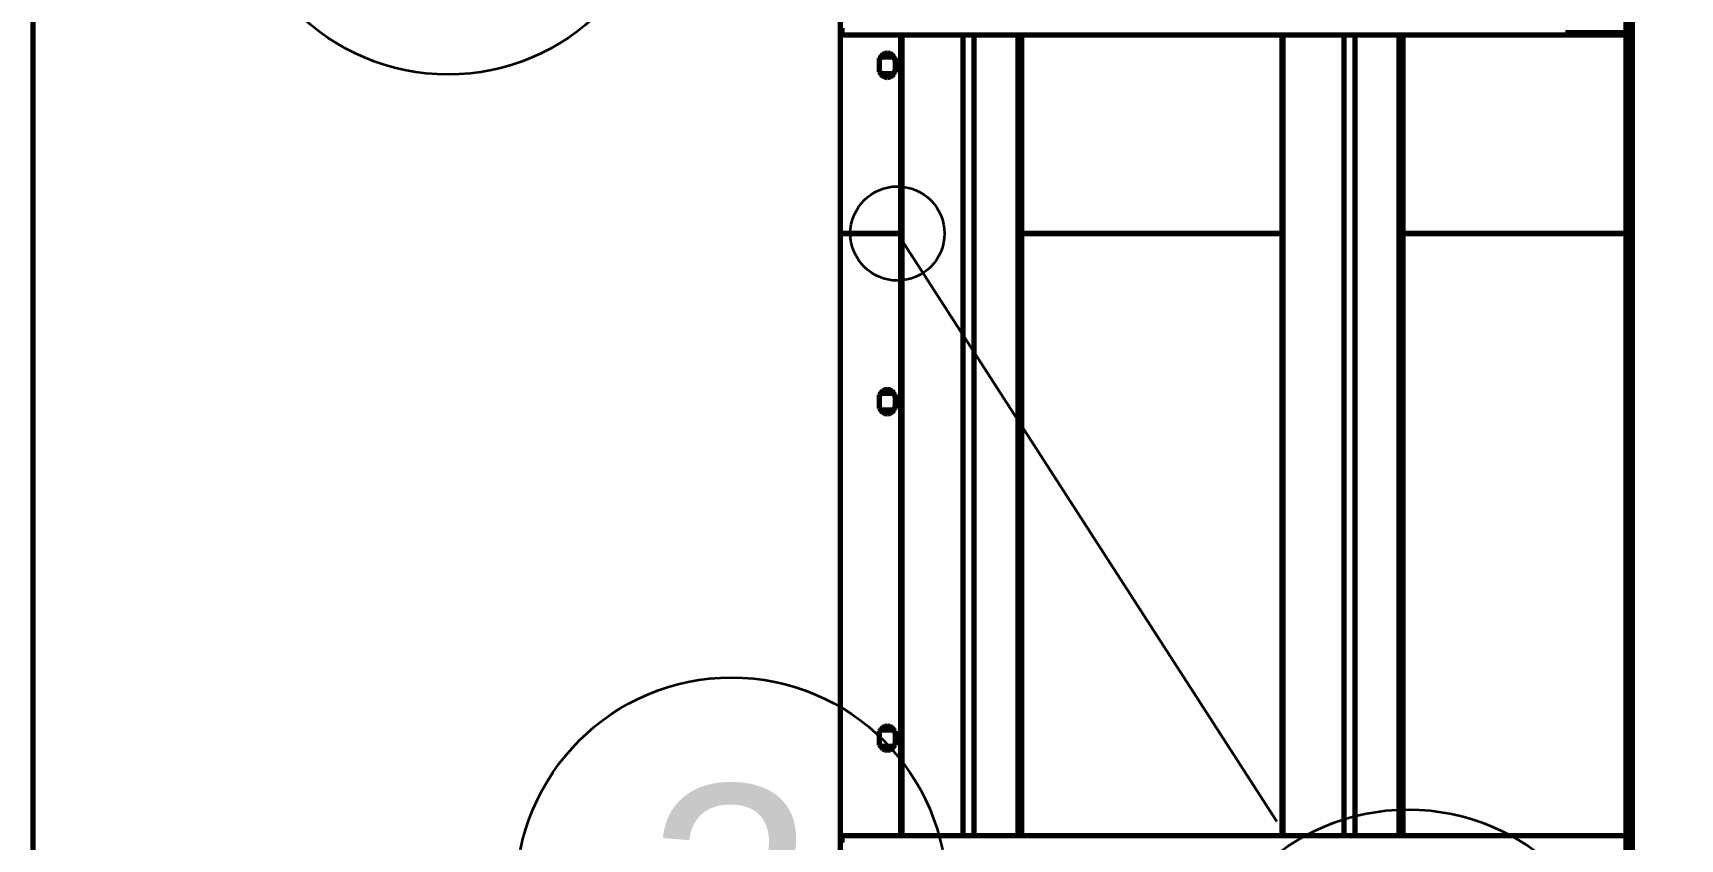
# Model space of a CAD drawing. Header units: millimetres. Extents: x 0 to 594, y 0 to 420.
# Drawn here: x 20 to 44.49, y 292.4 to 304.38 of the extents above; entities that cross this region are included whole.
import ezdxf
from ezdxf.enums import TextEntityAlignment as Align

# ---------------------------------------------------------------- set-up
doc = ezdxf.new("R2010")
doc.units = ezdxf.units.MM
doc.styles.add('GOST', font='Arial')

msp = doc.modelspace()

# ---------------------------------------------------------------- linework, layer by layer
at = {"color": 1, "lineweight": 70}
for p, q in [((32.001, 326.4), (32.001, 301.4)), ((43.78, 285.38), (43.78, 322.38)), ((43.75, 285.38), (43.75, 306.585)), ((43.68, 306.548), (43.68, 285.38)), ((32.027, 304.45), (32.027, 304.35)), ((43.68, 304.38), (42.78, 304.38)), ((43.68, 304.35), (32.027, 304.35)), ((32.904, 292.45), (32.904, 304.35)), ((32.921, 292.45), (32.921, 304.35)), ((33.828, 292.45), (33.828, 304.35)), ((33.992, 292.45), (33.992, 304.35)), ((34.644, 292.45), (34.644, 304.35)), ((34.685, 292.45), (34.685, 304.35)), ((34.702, 292.45), (34.702, 304.35)), ((38.569, 292.45), (38.569, 304.35)), ((38.587, 292.45), (38.587, 304.35)), ((39.493, 292.45), (39.493, 304.35)), ((39.658, 292.45), (39.658, 304.35)), ((40.309, 292.45), (40.309, 304.35)), ((40.35, 292.45), (40.35, 304.35)), ((40.367, 292.45), (40.367, 304.35)), ((32.581, 304.004), (32.581, 303.96)), ((32.587, 303.998), (32.581, 303.96)), ((32.581, 303.96), (32.581, 303.84)), ((32.604, 304.031), (32.587, 303.998)), ((32.616, 304.018), (32.592, 304.01)), ((32.631, 304.058), (32.604, 304.031)), ((32.641, 304.02), (32.616, 304.018)), ((32.664, 304.075), (32.631, 304.058)), ((32.761, 304.02), (32.641, 304.02)), ((32.701, 304.08), (32.664, 304.075)), ((32.738, 304.075), (32.701, 304.08)), ((32.772, 304.058), (32.738, 304.075)), ((32.786, 304.018), (32.761, 304.02)), ((32.798, 304.031), (32.772, 304.058)), ((32.81, 304.01), (32.786, 304.018)), ((32.815, 303.998), (32.798, 304.031)), ((32.821, 303.96), (32.815, 303.998)), ((32.821, 303.96), (32.821, 304.004)), ((32.821, 303.84), (32.821, 303.96)), ((32.581, 303.84), (32.587, 303.803)), ((32.581, 303.84), (32.581, 303.797)), ((32.587, 303.803), (32.604, 303.77)), ((32.592, 303.791), (32.616, 303.783)), ((32.604, 303.77), (32.631, 303.743)), ((32.616, 303.783), (32.641, 303.78)), ((32.631, 303.743), (32.664, 303.726)), ((32.641, 303.78), (32.761, 303.78)), ((32.664, 303.726), (32.701, 303.72)), ((32.701, 303.72), (32.738, 303.726)), ((32.738, 303.726), (32.772, 303.743)), ((32.761, 303.78), (32.786, 303.783)), ((32.772, 303.743), (32.798, 303.77)), ((32.786, 303.783), (32.81, 303.791)), ((32.798, 303.77), (32.815, 303.803)), ((32.815, 303.803), (32.821, 303.84)), ((32.821, 303.797), (32.821, 303.84)), ((32.904, 301.4), (32.001, 301.4)), ((32.001, 301.4), (32.001, 276.4)), ((32.001, 301.4), (32.904, 301.4)), ((38.569, 301.4), (34.644, 301.4)), ((34.644, 301.4), (38.569, 301.4)), ((43.68, 301.4), (40.309, 301.4)), ((40.309, 301.4), (43.68, 301.4)), ((32.581, 299.004), (32.581, 298.96)), ((32.587, 298.998), (32.581, 298.96)), ((32.604, 299.031), (32.587, 298.998)), ((32.616, 299.018), (32.592, 299.01)), ((32.631, 299.058), (32.604, 299.031)), ((32.641, 299.02), (32.616, 299.018)), ((32.664, 299.075), (32.631, 299.058)), ((32.761, 299.02), (32.641, 299.02)), ((32.701, 299.08), (32.664, 299.075)), ((32.738, 299.075), (32.701, 299.08)), ((32.772, 299.058), (32.738, 299.075)), ((32.786, 299.018), (32.761, 299.02)), ((32.798, 299.031), (32.772, 299.058)), ((32.81, 299.01), (32.786, 299.018)), ((32.815, 298.998), (32.798, 299.031)), ((32.821, 298.96), (32.815, 298.998)), ((32.821, 298.96), (32.821, 299.004)), ((32.581, 298.96), (32.581, 298.84)), ((32.581, 298.84), (32.587, 298.803)), ((32.581, 298.84), (32.581, 298.797)), ((32.587, 298.803), (32.604, 298.77)), ((32.592, 298.791), (32.616, 298.783)), ((32.604, 298.77), (32.631, 298.743)), ((32.616, 298.783), (32.641, 298.78)), ((32.631, 298.743), (32.664, 298.726)), ((32.641, 298.78), (32.761, 298.78)), ((32.664, 298.726), (32.701, 298.72)), ((32.701, 298.72), (32.738, 298.726)), ((32.738, 298.726), (32.772, 298.743)), ((32.761, 298.78), (32.786, 298.783)), ((32.772, 298.743), (32.798, 298.77)), ((32.786, 298.783), (32.81, 298.791)), ((32.798, 298.77), (32.815, 298.803)), ((32.815, 298.803), (32.821, 298.84)), ((32.821, 298.84), (32.821, 298.96)), ((32.821, 298.797), (32.821, 298.84)), ((32.664, 294.075), (32.631, 294.058)), ((32.701, 294.08), (32.664, 294.075)), ((32.738, 294.075), (32.701, 294.08)), ((32.772, 294.058), (32.738, 294.075)), ((32.581, 294.004), (32.581, 293.96)), ((32.587, 293.998), (32.581, 293.96)), ((32.581, 293.96), (32.581, 293.84)), ((32.581, 293.84), (32.587, 293.803)), ((32.581, 293.84), (32.581, 293.797)), ((32.604, 294.031), (32.587, 293.998)), ((32.616, 294.018), (32.592, 294.01)), ((32.631, 294.058), (32.604, 294.031)), ((32.641, 294.02), (32.616, 294.018)), ((32.761, 294.02), (32.641, 294.02)), ((32.786, 294.018), (32.761, 294.02)), ((32.798, 294.031), (32.772, 294.058)), ((32.81, 294.01), (32.786, 294.018)), ((32.815, 293.998), (32.798, 294.031)), ((32.821, 293.96), (32.815, 293.998)), ((32.815, 293.803), (32.821, 293.84)), ((32.821, 293.96), (32.821, 294.004)), ((32.821, 293.84), (32.821, 293.96)), ((32.821, 293.797), (32.821, 293.84)), ((32.587, 293.803), (32.604, 293.77)), ((32.592, 293.791), (32.616, 293.783)), ((32.604, 293.77), (32.631, 293.743)), ((32.616, 293.783), (32.641, 293.78)), ((32.631, 293.743), (32.664, 293.726)), ((32.641, 293.78), (32.761, 293.78)), ((32.664, 293.726), (32.701, 293.72)), ((32.701, 293.72), (32.738, 293.726)), ((32.738, 293.726), (32.772, 293.743)), ((32.761, 293.78), (32.786, 293.783)), ((32.772, 293.743), (32.798, 293.77)), ((32.786, 293.783), (32.81, 293.791)), ((32.798, 293.77), (32.815, 293.803)), ((43.68, 292.45), (32.027, 292.45)), ((32.027, 292.45), (32.027, 292.35))]:
    msp.add_line(p, q, dxfattribs=at)
at = {"color": 7, "lineweight": 35}
msp.add_line((38.492, 292.663), (32.851, 301.4), dxfattribs=at)
at = {"color": 7, "lineweight": 70}
msp.add_lwpolyline([(20, 5), (589, 5), (589, 415), (20, 415)], close=True, dxfattribs=at)
at = {"color": 7, "lineweight": 35}
for centre, radius in [((26.173, 306.963), 3.2), ((32.851, 301.4), 0.7), ((30.384, 291.602), 3.2), ((40.444, 289.639), 3.2)]:
    msp.add_circle(centre, radius, dxfattribs=at)

# ---------------------------------------------------------------- texts
at = {"color": 7, "style": 'GOST'}
msp.add_text('3', height=3.2, dxfattribs=at).set_placement((30.384, 291.602), align=Align.MIDDLE)

doc.saveas('drawing.dxf')
